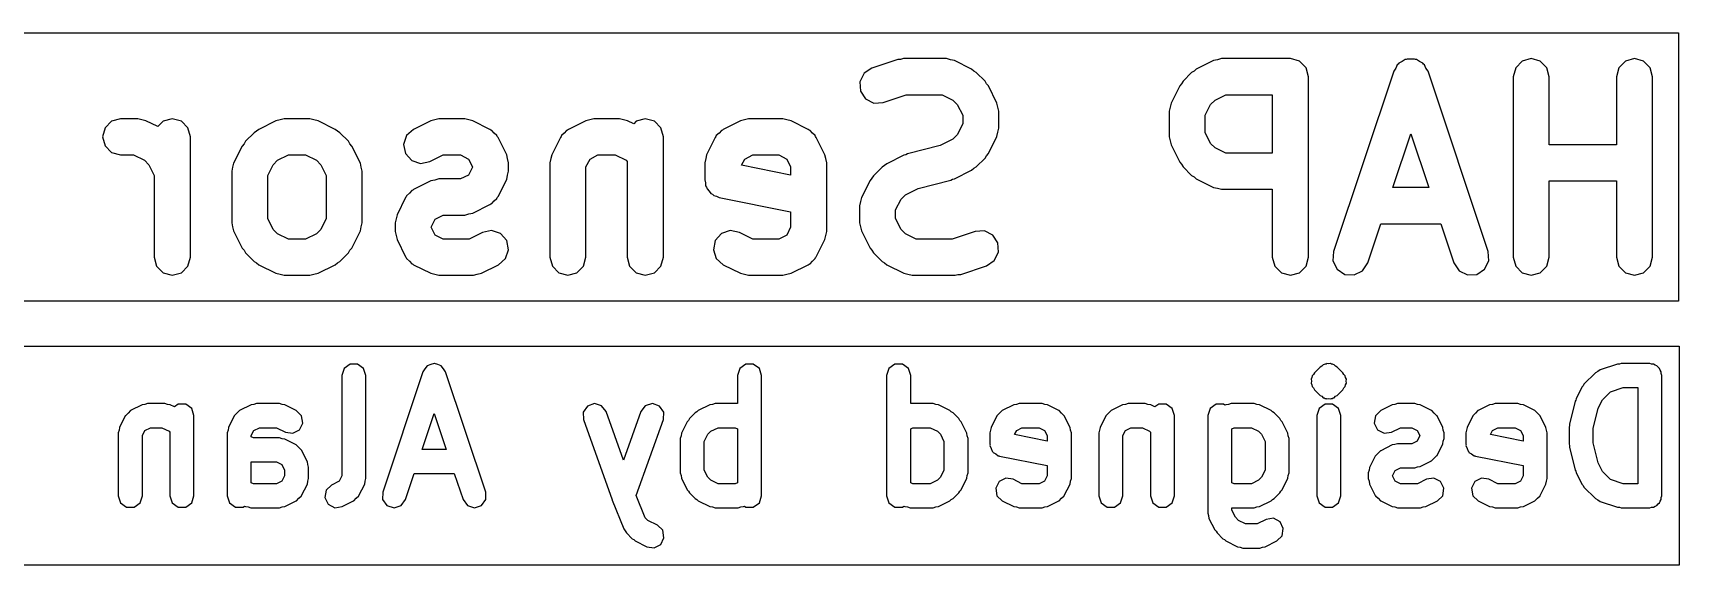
# Model space of a CAD drawing. Extents: x 111.7 to 146, y -119.8 to -70.8.
# Drawn here: x 126.16 to 139.83, y -119.82 to -115.4 of the extents above; entities that cross this region are included whole.
import ezdxf

# ---------------------------------------------------------------- set-up
doc = ezdxf.new("R2010")
doc.units = 0
doc.layers.add('BLACK', color=7, linetype='CONTINUOUS')

msp = doc.modelspace()

# ---------------------------------------------------------------- linework, layer by layer
at = {"layer": 'BLACK', "linetype": 'CONTINUOUS'}
for p, q in [((117.664, -115.4), (139.821, -115.4)), ((139.821, -115.4), (139.821, -117.629)), ((133.338, -115.622), (133.123, -115.693)), ((133.362, -115.621), (133.338, -115.622)), ((133.385, -115.614), (133.362, -115.621)), ((133.742, -115.614), (133.385, -115.614)), ((133.776, -115.623), (133.742, -115.614)), ((133.809, -115.63), (133.776, -115.623)), ((133.952, -115.702), (133.809, -115.63)), ((135.961, -115.63), (135.818, -115.702)), ((135.995, -115.623), (135.961, -115.63)), ((136.028, -115.614), (135.995, -115.623)), ((136.599, -115.614), (136.028, -115.614)), ((136.674, -115.634), (136.599, -115.614)), ((136.729, -115.689), (136.674, -115.634)), ((137.5, -115.652), (137.495, -115.66)), ((137.527, -115.639), (137.5, -115.652)), ((137.552, -115.622), (137.527, -115.639)), ((137.561, -115.621), (137.552, -115.622)), ((137.569, -115.617), (137.561, -115.621)), ((137.599, -115.619), (137.569, -115.617)), ((137.629, -115.617), (137.599, -115.619)), ((137.638, -115.621), (137.629, -115.617)), ((137.647, -115.622), (137.638, -115.621)), ((137.672, -115.639), (137.647, -115.622)), ((137.699, -115.652), (137.672, -115.639)), ((137.704, -115.66), (137.699, -115.652)), ((138.524, -115.634), (138.47, -115.689)), ((138.599, -115.614), (138.524, -115.634)), ((138.674, -115.634), (138.599, -115.614)), ((138.729, -115.689), (138.674, -115.634)), ((139.382, -115.634), (139.327, -115.689)), ((139.457, -115.614), (139.382, -115.634)), ((139.532, -115.634), (139.457, -115.614)), ((139.586, -115.689), (139.532, -115.634)), ((133.059, -115.736), (133.024, -115.806)), ((133.123, -115.693), (133.059, -115.736)), ((133.97, -115.718), (133.952, -115.702)), ((133.991, -115.73), (133.97, -115.718)), ((134.063, -115.801), (133.991, -115.73)), ((135.779, -115.73), (135.708, -115.801)), ((135.8, -115.718), (135.779, -115.73)), ((135.818, -115.702), (135.8, -115.718)), ((136.749, -115.764), (136.729, -115.689)), ((136.749, -117.264), (136.749, -115.764)), ((137.457, -115.717), (136.957, -117.217)), ((137.474, -115.692), (137.457, -115.717)), ((137.487, -115.665), (137.474, -115.692)), ((137.495, -115.66), (137.487, -115.665)), ((137.712, -115.665), (137.704, -115.66)), ((137.725, -115.692), (137.712, -115.665)), ((137.742, -115.717), (137.725, -115.692)), ((138.242, -117.217), (137.742, -115.717)), ((138.47, -115.689), (138.449, -115.764)), ((138.449, -115.764), (138.449, -117.264)), ((138.749, -115.764), (138.729, -115.689)), ((138.749, -116.329), (138.749, -115.764)), ((139.327, -115.689), (139.307, -115.764)), ((139.307, -115.764), (139.307, -116.329)), ((139.607, -115.764), (139.586, -115.689)), ((139.607, -117.264), (139.607, -115.764)), ((133.024, -115.806), (133.029, -115.883)), ((133.029, -115.883), (133.071, -115.948)), ((133.218, -115.978), (133.409, -115.914)), ((133.409, -115.914), (133.707, -115.914)), ((133.707, -115.914), (133.796, -115.959)), ((134.075, -115.822), (134.063, -115.801)), ((134.091, -115.84), (134.075, -115.822)), ((134.162, -115.983), (134.091, -115.84)), ((135.68, -115.84), (135.608, -115.983)), ((135.696, -115.822), (135.68, -115.84)), ((135.708, -115.801), (135.696, -115.822)), ((135.974, -115.959), (136.063, -115.914)), ((136.063, -115.914), (136.449, -115.914)), ((136.449, -115.914), (136.449, -116.4)), ((133.071, -115.948), (133.141, -115.983)), ((133.141, -115.983), (133.218, -115.978)), ((133.796, -115.959), (133.833, -115.996)), ((133.833, -115.996), (133.878, -116.085)), ((134.169, -116.017), (134.162, -115.983)), ((134.178, -116.05), (134.169, -116.017)), ((134.178, -116.193), (134.178, -116.05)), ((135.601, -116.017), (135.592, -116.05)), ((135.592, -116.05), (135.592, -116.264)), ((135.608, -115.983), (135.601, -116.017)), ((135.892, -116.085), (135.937, -115.996)), ((135.937, -115.996), (135.974, -115.959)), ((126.755, -116.189), (126.735, -116.264)), ((126.81, -116.134), (126.755, -116.189)), ((126.885, -116.114), (126.81, -116.134)), ((127.028, -116.114), (126.885, -116.114)), ((127.061, -116.123), (127.028, -116.114)), ((127.095, -116.13), (127.061, -116.123)), ((127.194, -116.179), (127.095, -116.13)), ((127.239, -116.134), (127.194, -116.179)), ((127.314, -116.114), (127.239, -116.134)), ((127.389, -116.134), (127.314, -116.114)), ((127.444, -116.189), (127.389, -116.134)), ((127.464, -116.264), (127.444, -116.189)), ((128.175, -116.13), (128.032, -116.202)), ((128.209, -116.123), (128.175, -116.13)), ((128.242, -116.114), (128.209, -116.123)), ((128.457, -116.114), (128.242, -116.114)), ((128.49, -116.123), (128.457, -116.114)), ((128.524, -116.13), (128.49, -116.123)), ((128.667, -116.202), (128.524, -116.13)), ((129.461, -116.13), (129.318, -116.202)), ((129.495, -116.123), (129.461, -116.13)), ((129.528, -116.114), (129.495, -116.123)), ((129.742, -116.114), (129.528, -116.114)), ((129.776, -116.123), (129.742, -116.114)), ((129.809, -116.13), (129.776, -116.123)), ((129.952, -116.202), (129.809, -116.13)), ((130.747, -116.13), (130.604, -116.202)), ((130.78, -116.123), (130.747, -116.13)), ((130.814, -116.114), (130.78, -116.123)), ((131.028, -116.114), (130.814, -116.114)), ((131.061, -116.123), (131.028, -116.114)), ((131.095, -116.13), (131.061, -116.123)), ((131.146, -116.156), (131.095, -116.13)), ((131.167, -116.134), (131.146, -116.156)), ((131.242, -116.114), (131.167, -116.134)), ((131.317, -116.134), (131.242, -116.114)), ((131.372, -116.189), (131.317, -116.134)), ((131.392, -116.264), (131.372, -116.189)), ((132.032, -116.13), (131.889, -116.202)), ((132.066, -116.123), (132.032, -116.13)), ((132.099, -116.114), (132.066, -116.123)), ((132.385, -116.114), (132.099, -116.114)), ((132.418, -116.123), (132.385, -116.114)), ((132.452, -116.13), (132.418, -116.123)), ((132.595, -116.202), (132.452, -116.13)), ((133.878, -116.157), (133.833, -116.247)), ((133.878, -116.085), (133.878, -116.157)), ((134.169, -116.226), (134.178, -116.193)), ((135.892, -116.229), (135.892, -116.085)), ((126.735, -116.264), (126.755, -116.339)), ((127.464, -117.264), (127.464, -116.264)), ((127.91, -116.322), (127.894, -116.34)), ((127.922, -116.301), (127.91, -116.322)), ((127.993, -116.23), (127.922, -116.301)), ((128.014, -116.218), (127.993, -116.23)), ((128.032, -116.202), (128.014, -116.218)), ((128.685, -116.218), (128.667, -116.202)), ((128.705, -116.23), (128.685, -116.218)), ((128.777, -116.301), (128.705, -116.23)), ((128.789, -116.322), (128.777, -116.301)), ((128.805, -116.34), (128.789, -116.322)), ((129.26, -116.253), (129.235, -116.327)), ((129.235, -116.327), (129.251, -116.403)), ((129.318, -116.202), (129.26, -116.253)), ((129.959, -116.208), (129.952, -116.202)), ((129.968, -116.211), (129.959, -116.208)), ((129.988, -116.233), (129.968, -116.211)), ((130.01, -116.253), (129.988, -116.233)), ((130.013, -116.262), (130.01, -116.253)), ((130.019, -116.269), (130.013, -116.262)), ((130.091, -116.412), (130.019, -116.269)), ((130.537, -116.269), (130.465, -116.412)), ((130.543, -116.262), (130.537, -116.269)), ((130.546, -116.253), (130.543, -116.262)), ((130.568, -116.233), (130.546, -116.253)), ((130.588, -116.211), (130.568, -116.233)), ((130.597, -116.208), (130.588, -116.211)), ((130.604, -116.202), (130.597, -116.208)), ((131.392, -117.264), (131.392, -116.264)), ((131.822, -116.269), (131.751, -116.412)), ((131.828, -116.262), (131.822, -116.269)), ((131.831, -116.253), (131.828, -116.262)), ((131.854, -116.233), (131.831, -116.253)), ((131.874, -116.211), (131.854, -116.233)), ((131.883, -116.208), (131.874, -116.211)), ((131.889, -116.202), (131.883, -116.208)), ((132.602, -116.208), (132.595, -116.202)), ((132.611, -116.211), (132.602, -116.208)), ((132.631, -116.233), (132.611, -116.211)), ((132.653, -116.253), (132.631, -116.233)), ((132.656, -116.262), (132.653, -116.253)), ((132.662, -116.269), (132.656, -116.262)), ((132.734, -116.412), (132.662, -116.269)), ((133.796, -116.284), (133.69, -116.337)), ((133.833, -116.247), (133.796, -116.284)), ((134.091, -116.403), (134.162, -116.26)), ((134.162, -116.26), (134.169, -116.226)), ((135.592, -116.264), (135.601, -116.298)), ((135.601, -116.298), (135.608, -116.331)), ((135.608, -116.331), (135.68, -116.474)), ((135.937, -116.318), (135.892, -116.229)), ((135.974, -116.355), (135.937, -116.318)), ((137.45, -116.686), (137.599, -116.239)), ((137.599, -116.239), (137.748, -116.686)), ((139.307, -116.329), (138.749, -116.329)), ((126.755, -116.339), (126.81, -116.394)), ((126.81, -116.394), (126.885, -116.414)), ((126.885, -116.414), (126.993, -116.414)), ((126.993, -116.414), (127.082, -116.459)), ((127.082, -116.459), (127.119, -116.496)), ((127.894, -116.34), (127.822, -116.483)), ((128.151, -116.496), (128.188, -116.459)), ((128.188, -116.459), (128.278, -116.414)), ((128.278, -116.414), (128.421, -116.414)), ((128.421, -116.414), (128.511, -116.459)), ((128.511, -116.459), (128.548, -116.496)), ((128.876, -116.483), (128.805, -116.34)), ((129.251, -116.403), (129.302, -116.461)), ((129.302, -116.461), (129.376, -116.485)), ((129.376, -116.485), (129.452, -116.47)), ((129.452, -116.47), (129.563, -116.414)), ((129.563, -116.414), (129.707, -116.414)), ((129.707, -116.414), (129.773, -116.448)), ((129.773, -116.448), (129.807, -116.514)), ((130.098, -116.445), (130.091, -116.412)), ((130.107, -116.479), (130.098, -116.445)), ((130.458, -116.445), (130.449, -116.479)), ((130.465, -116.412), (130.458, -116.445)), ((130.749, -116.514), (130.783, -116.448)), ((130.783, -116.448), (130.849, -116.414)), ((130.849, -116.414), (130.993, -116.414)), ((130.993, -116.414), (131.082, -116.459)), ((131.082, -116.459), (131.092, -116.469)), ((131.092, -116.469), (131.092, -117.264)), ((131.744, -116.445), (131.735, -116.479)), ((131.751, -116.412), (131.744, -116.445)), ((132.042, -116.5), (132.068, -116.448)), ((132.068, -116.448), (132.135, -116.414)), ((132.135, -116.414), (132.35, -116.414)), ((132.35, -116.414), (132.416, -116.448)), ((132.416, -116.448), (132.449, -116.514)), ((132.741, -116.445), (132.734, -116.412)), ((132.749, -116.479), (132.741, -116.445)), ((133.389, -116.416), (133.247, -116.487)), ((133.406, -116.413), (133.389, -116.416)), ((133.42, -116.405), (133.406, -116.413)), ((133.69, -116.337), (133.42, -116.405)), ((133.991, -116.513), (134.063, -116.442)), ((134.063, -116.442), (134.075, -116.421)), ((134.075, -116.421), (134.091, -116.403)), ((136.063, -116.4), (135.974, -116.355)), ((136.449, -116.4), (136.063, -116.4)), ((127.119, -116.496), (127.164, -116.585)), ((127.164, -116.585), (127.164, -117.264)), ((127.815, -116.517), (127.807, -116.55)), ((127.807, -116.55), (127.807, -116.979)), ((127.822, -116.483), (127.815, -116.517)), ((128.107, -116.585), (128.151, -116.496)), ((128.107, -116.943), (128.107, -116.585)), ((128.548, -116.496), (128.592, -116.585)), ((128.592, -116.585), (128.592, -116.943)), ((128.883, -116.517), (128.876, -116.483)), ((128.892, -116.55), (128.883, -116.517)), ((128.892, -116.979), (128.892, -116.55)), ((129.773, -116.581), (129.707, -116.614)), ((129.807, -116.515), (129.773, -116.581)), ((129.807, -116.514), (129.807, -116.515)), ((130.091, -116.617), (130.098, -116.583)), ((130.098, -116.583), (130.107, -116.55)), ((130.107, -116.55), (130.107, -116.479)), ((130.449, -116.479), (130.449, -117.264)), ((130.749, -117.264), (130.749, -116.514)), ((131.735, -116.479), (131.735, -116.621)), ((132.449, -116.581), (132.042, -116.5)), ((132.449, -116.514), (132.449, -116.581)), ((132.749, -117.05), (132.749, -116.479)), ((133.124, -116.608), (133.108, -116.626)), ((133.136, -116.587), (133.124, -116.608)), ((133.208, -116.515), (133.136, -116.587)), ((133.229, -116.503), (133.208, -116.515)), ((133.247, -116.487), (133.229, -116.503)), ((133.809, -116.613), (133.952, -116.541)), ((133.952, -116.541), (133.97, -116.525)), ((133.97, -116.525), (133.991, -116.513)), ((135.68, -116.474), (135.696, -116.492)), ((135.696, -116.492), (135.708, -116.513)), ((135.708, -116.513), (135.779, -116.585)), ((135.779, -116.585), (135.8, -116.597)), ((135.8, -116.597), (135.818, -116.613)), ((129.283, -116.733), (129.26, -116.753)), ((129.302, -116.711), (129.283, -116.733)), ((129.311, -116.708), (129.302, -116.711)), ((129.318, -116.702), (129.311, -116.708)), ((129.461, -116.63), (129.318, -116.702)), ((129.495, -116.623), (129.461, -116.63)), ((129.528, -116.614), (129.495, -116.623)), ((129.707, -116.614), (129.528, -116.614)), ((130.019, -116.76), (130.091, -116.617)), ((131.735, -116.621), (131.741, -116.645)), ((131.741, -116.645), (131.743, -116.67)), ((131.743, -116.67), (131.751, -116.682)), ((131.751, -116.682), (131.755, -116.696)), ((131.755, -116.696), (131.773, -116.714)), ((131.773, -116.714), (131.786, -116.734)), ((131.786, -116.734), (131.8, -116.741)), ((131.8, -116.741), (131.81, -116.751)), ((133.108, -116.626), (133.037, -116.769)), ((133.366, -116.782), (133.403, -116.745)), ((133.403, -116.745), (133.509, -116.692)), ((133.509, -116.692), (133.779, -116.624)), ((133.779, -116.624), (133.793, -116.616)), ((133.793, -116.616), (133.809, -116.613)), ((135.818, -116.613), (135.961, -116.684)), ((135.961, -116.684), (135.995, -116.691)), ((135.995, -116.691), (136.028, -116.7)), ((136.028, -116.7), (136.449, -116.7)), ((136.449, -116.7), (136.449, -117.264)), ((137.748, -116.686), (137.45, -116.686)), ((138.749, -117.264), (138.749, -116.629)), ((138.749, -116.629), (139.307, -116.629)), ((139.307, -116.629), (139.307, -117.264)), ((129.251, -116.769), (129.18, -116.912)), ((129.257, -116.762), (129.251, -116.769)), ((129.26, -116.753), (129.257, -116.762)), ((129.809, -116.898), (129.952, -116.827)), ((129.952, -116.827), (129.959, -116.821)), ((129.959, -116.821), (129.968, -116.818)), ((129.968, -116.818), (129.988, -116.796)), ((129.988, -116.796), (130.01, -116.776)), ((130.01, -116.776), (130.013, -116.767)), ((130.013, -116.767), (130.019, -116.76)), ((131.81, -116.751), (131.834, -116.758)), ((131.834, -116.758), (131.856, -116.769)), ((131.856, -116.769), (132.449, -116.887)), ((133.03, -116.802), (133.021, -116.836)), ((133.021, -116.836), (133.021, -116.979)), ((133.037, -116.769), (133.03, -116.802)), ((133.321, -116.871), (133.366, -116.782)), ((133.321, -116.943), (133.321, -116.871)), ((127.807, -116.979), (127.815, -117.012)), ((127.815, -117.012), (127.822, -117.046)), ((128.151, -117.033), (128.107, -116.943)), ((128.592, -116.943), (128.548, -117.033)), ((128.876, -117.046), (128.883, -117.012)), ((128.883, -117.012), (128.892, -116.979)), ((129.173, -116.945), (129.164, -116.979)), ((129.164, -116.979), (129.164, -117.05)), ((129.18, -116.912), (129.173, -116.945)), ((129.464, -117.014), (129.497, -116.948)), ((129.464, -117.015), (129.464, -117.014)), ((129.497, -117.081), (129.464, -117.015)), ((129.497, -116.948), (129.563, -116.914)), ((129.563, -116.914), (129.742, -116.914)), ((129.742, -116.914), (129.776, -116.905)), ((129.776, -116.905), (129.809, -116.898)), ((132.449, -117.015), (132.416, -117.081)), ((132.449, -116.887), (132.449, -117.015)), ((133.021, -116.979), (133.03, -117.012)), ((133.03, -117.012), (133.037, -117.046)), ((133.366, -117.033), (133.321, -116.943)), ((137.242, -117.312), (137.35, -116.986)), ((137.35, -116.986), (137.848, -116.986)), ((137.848, -116.986), (137.957, -117.312)), ((127.822, -117.046), (127.894, -117.189)), ((128.188, -117.07), (128.151, -117.033)), ((128.278, -117.114), (128.188, -117.07)), ((128.421, -117.114), (128.278, -117.114)), ((128.511, -117.07), (128.421, -117.114)), ((128.548, -117.033), (128.511, -117.07)), ((128.805, -117.189), (128.876, -117.046)), ((129.164, -117.05), (129.173, -117.083)), ((129.173, -117.083), (129.18, -117.117)), ((129.18, -117.117), (129.251, -117.26)), ((129.563, -117.114), (129.497, -117.081)), ((129.778, -117.114), (129.563, -117.114)), ((129.889, -117.059), (129.778, -117.114)), ((129.966, -117.043), (129.889, -117.059)), ((130.039, -117.068), (129.966, -117.043)), ((130.091, -117.126), (130.039, -117.068)), ((130.106, -117.202), (130.091, -117.126)), ((131.822, -117.126), (131.807, -117.202)), ((131.874, -117.068), (131.822, -117.126)), ((131.948, -117.043), (131.874, -117.068)), ((132.024, -117.059), (131.948, -117.043)), ((132.135, -117.114), (132.024, -117.059)), ((132.35, -117.114), (132.135, -117.114)), ((132.416, -117.081), (132.35, -117.114)), ((132.662, -117.26), (132.734, -117.117)), ((132.734, -117.117), (132.741, -117.083)), ((132.741, -117.083), (132.749, -117.05)), ((133.037, -117.046), (133.108, -117.189)), ((133.403, -117.07), (133.366, -117.033)), ((133.492, -117.114), (133.403, -117.07)), ((133.789, -117.114), (133.492, -117.114)), ((133.981, -117.051), (133.789, -117.114)), ((134.058, -117.046), (133.981, -117.051)), ((134.128, -117.081), (134.058, -117.046)), ((134.17, -117.145), (134.128, -117.081)), ((134.175, -117.223), (134.17, -117.145)), ((127.164, -117.264), (127.184, -117.339)), ((127.444, -117.339), (127.464, -117.264)), ((127.894, -117.189), (127.91, -117.207)), ((127.91, -117.207), (127.922, -117.228)), ((127.922, -117.228), (127.993, -117.299)), ((128.705, -117.299), (128.777, -117.228)), ((128.777, -117.228), (128.789, -117.207)), ((128.789, -117.207), (128.805, -117.189)), ((129.251, -117.26), (129.257, -117.267)), ((129.257, -117.267), (129.26, -117.276)), ((129.26, -117.276), (129.283, -117.296)), ((130.024, -117.327), (130.082, -117.276)), ((130.082, -117.276), (130.106, -117.202)), ((130.449, -117.264), (130.47, -117.339)), ((130.729, -117.339), (130.749, -117.264)), ((131.092, -117.264), (131.112, -117.339)), ((131.372, -117.339), (131.392, -117.264)), ((131.807, -117.202), (131.831, -117.276)), ((131.831, -117.276), (131.889, -117.327)), ((132.631, -117.296), (132.653, -117.276)), ((132.653, -117.276), (132.656, -117.267)), ((132.656, -117.267), (132.662, -117.26)), ((133.108, -117.189), (133.124, -117.207)), ((133.124, -117.207), (133.136, -117.228)), ((133.136, -117.228), (133.208, -117.299)), ((134.075, -117.335), (134.14, -117.292)), ((134.14, -117.292), (134.175, -117.223)), ((136.449, -117.264), (136.47, -117.339)), ((136.729, -117.339), (136.749, -117.264)), ((136.957, -117.217), (136.952, -117.294)), ((138.246, -117.294), (138.242, -117.217)), ((138.449, -117.264), (138.47, -117.339)), ((138.729, -117.339), (138.749, -117.264)), ((139.307, -117.264), (139.327, -117.339)), ((139.586, -117.339), (139.607, -117.264)), ((127.184, -117.339), (127.239, -117.394)), ((127.239, -117.394), (127.314, -117.414)), ((127.314, -117.414), (127.389, -117.394)), ((127.389, -117.394), (127.444, -117.339)), ((127.993, -117.299), (128.014, -117.311)), ((128.014, -117.311), (128.032, -117.327)), ((128.032, -117.327), (128.175, -117.398)), ((128.175, -117.398), (128.209, -117.405)), ((128.209, -117.405), (128.242, -117.414)), ((128.242, -117.414), (128.457, -117.414)), ((128.457, -117.414), (128.49, -117.405)), ((128.49, -117.405), (128.524, -117.398)), ((128.524, -117.398), (128.667, -117.327)), ((128.667, -117.327), (128.685, -117.311)), ((128.685, -117.311), (128.705, -117.299)), ((129.283, -117.296), (129.302, -117.318)), ((129.302, -117.318), (129.311, -117.321)), ((129.311, -117.321), (129.318, -117.327)), ((129.318, -117.327), (129.461, -117.398)), ((129.461, -117.398), (129.495, -117.405)), ((129.495, -117.405), (129.528, -117.414)), ((129.528, -117.414), (129.814, -117.414)), ((129.814, -117.414), (129.847, -117.405)), ((129.847, -117.405), (129.881, -117.398)), ((129.881, -117.398), (130.024, -117.327)), ((130.47, -117.339), (130.524, -117.394)), ((130.524, -117.394), (130.599, -117.414)), ((130.599, -117.414), (130.674, -117.394)), ((130.674, -117.394), (130.729, -117.339)), ((131.112, -117.339), (131.167, -117.394)), ((131.167, -117.394), (131.242, -117.414)), ((131.242, -117.414), (131.317, -117.394)), ((131.317, -117.394), (131.372, -117.339)), ((131.889, -117.327), (132.032, -117.398)), ((132.032, -117.398), (132.066, -117.405)), ((132.066, -117.405), (132.099, -117.414)), ((132.099, -117.414), (132.385, -117.414)), ((132.385, -117.414), (132.418, -117.405)), ((132.418, -117.405), (132.452, -117.398)), ((132.452, -117.398), (132.595, -117.327)), ((132.595, -117.327), (132.602, -117.321)), ((132.602, -117.321), (132.611, -117.318)), ((132.611, -117.318), (132.631, -117.296)), ((133.208, -117.299), (133.229, -117.311)), ((133.229, -117.311), (133.247, -117.327)), ((133.247, -117.327), (133.389, -117.398)), ((133.389, -117.398), (133.423, -117.405)), ((133.423, -117.405), (133.457, -117.414)), ((133.457, -117.414), (133.814, -117.414)), ((133.814, -117.414), (133.837, -117.408)), ((133.837, -117.408), (133.861, -117.407)), ((133.861, -117.407), (134.075, -117.335)), ((136.47, -117.339), (136.524, -117.394)), ((136.524, -117.394), (136.599, -117.414)), ((136.599, -117.414), (136.674, -117.394)), ((136.674, -117.394), (136.729, -117.339)), ((136.952, -117.294), (136.987, -117.364)), ((136.987, -117.364), (137.052, -117.407)), ((137.052, -117.407), (137.129, -117.411)), ((137.129, -117.411), (137.199, -117.377)), ((137.199, -117.377), (137.242, -117.312)), ((137.957, -117.312), (138, -117.377)), ((138, -117.377), (138.069, -117.411)), ((138.069, -117.411), (138.147, -117.407)), ((138.147, -117.407), (138.212, -117.364)), ((138.212, -117.364), (138.246, -117.294)), ((138.47, -117.339), (138.524, -117.394)), ((138.524, -117.394), (138.599, -117.414)), ((138.599, -117.414), (138.674, -117.394)), ((138.674, -117.394), (138.729, -117.339)), ((139.327, -117.339), (139.382, -117.394)), ((139.382, -117.394), (139.457, -117.414)), ((139.457, -117.414), (139.532, -117.394)), ((139.532, -117.394), (139.586, -117.339)), ((139.821, -117.629), (117.664, -117.629)), ((119.389, -118.004), (139.827, -118.004)), ((139.827, -118.004), (139.827, -119.823)), ((128.742, -118.188), (128.722, -118.247)), ((128.722, -118.247), (128.722, -119.081)), ((128.792, -118.152), (128.742, -118.188)), ((128.853, -118.152), (128.792, -118.152)), ((128.903, -118.188), (128.853, -118.152)), ((128.922, -118.247), (128.903, -118.188)), ((128.922, -119.104), (128.922, -118.247)), ((129.394, -118.216), (129.061, -119.216)), ((129.412, -118.191), (129.394, -118.216)), ((129.43, -118.167), (129.412, -118.191)), ((129.431, -118.166), (129.43, -118.167)), ((129.43, -118.167), (129.43, -118.167)), ((129.46, -118.157), (129.431, -118.166)), ((129.488, -118.147), (129.46, -118.157)), ((129.489, -118.147), (129.488, -118.147)), ((129.49, -118.147), (129.489, -118.147)), ((129.518, -118.157), (129.49, -118.147)), ((129.547, -118.166), (129.518, -118.157)), ((129.548, -118.167), (129.547, -118.166)), ((129.566, -118.191), (129.548, -118.167)), ((129.548, -118.167), (129.548, -118.167)), ((129.584, -118.216), (129.566, -118.191)), ((129.917, -119.216), (129.584, -118.216)), ((132.027, -118.188), (132.008, -118.247)), ((132.008, -118.247), (132.008, -118.481)), ((132.077, -118.152), (132.027, -118.188)), ((132.139, -118.152), (132.077, -118.152)), ((132.189, -118.188), (132.139, -118.152)), ((132.208, -118.247), (132.189, -118.188)), ((132.208, -119.247), (132.208, -118.247)), ((133.265, -118.188), (133.246, -118.247)), ((133.246, -118.247), (133.246, -119.247)), ((133.315, -118.152), (133.265, -118.188)), ((133.377, -118.152), (133.315, -118.152)), ((133.427, -118.188), (133.377, -118.152)), ((133.446, -118.247), (133.427, -118.188)), ((133.446, -118.481), (133.446, -118.247)), ((136.781, -118.249), (136.778, -118.265)), ((136.792, -118.238), (136.781, -118.249)), ((136.799, -118.224), (136.792, -118.238)), ((136.847, -118.177), (136.799, -118.224)), ((136.861, -118.169), (136.847, -118.177)), ((136.872, -118.158), (136.861, -118.169)), ((136.88, -118.157), (136.872, -118.158)), ((136.887, -118.152), (136.88, -118.157)), ((136.895, -118.152), (136.887, -118.152)), ((136.902, -118.148), (136.895, -118.152)), ((136.918, -118.151), (136.902, -118.148)), ((136.933, -118.148), (136.918, -118.151)), ((136.94, -118.152), (136.933, -118.148)), ((136.949, -118.152), (136.94, -118.152)), ((136.955, -118.157), (136.949, -118.152)), ((136.963, -118.158), (136.955, -118.157)), ((136.974, -118.169), (136.963, -118.158)), ((136.988, -118.177), (136.974, -118.169)), ((137.036, -118.224), (136.988, -118.177)), ((137.043, -118.238), (137.036, -118.224)), ((137.054, -118.249), (137.043, -118.238)), ((137.057, -118.265), (137.054, -118.249)), ((139.133, -118.224), (139.037, -118.319)), ((139.153, -118.214), (139.133, -118.224)), ((139.172, -118.2), (139.153, -118.214)), ((139.315, -118.152), (139.172, -118.2)), ((139.331, -118.152), (139.315, -118.152)), ((139.346, -118.147), (139.331, -118.152)), ((139.584, -118.147), (139.346, -118.147)), ((139.599, -118.152), (139.584, -118.147)), ((139.615, -118.152), (139.599, -118.152)), ((139.628, -118.161), (139.615, -118.152)), ((139.643, -118.166), (139.628, -118.161)), ((139.652, -118.179), (139.643, -118.166)), ((139.665, -118.188), (139.652, -118.179)), ((139.67, -118.204), (139.665, -118.188)), ((139.679, -118.216), (139.67, -118.204)), ((139.679, -118.232), (139.679, -118.216)), ((139.684, -118.247), (139.679, -118.232)), ((139.684, -119.247), (139.684, -118.247)), ((136.778, -118.265), (136.771, -118.279)), ((136.771, -118.279), (136.774, -118.295)), ((136.774, -118.295), (136.771, -118.31)), ((136.771, -118.31), (136.778, -118.325)), ((136.778, -118.325), (136.781, -118.34)), ((136.781, -118.34), (136.792, -118.351)), ((136.792, -118.351), (136.799, -118.366)), ((136.799, -118.366), (136.847, -118.413)), ((136.988, -118.413), (137.036, -118.366)), ((137.036, -118.366), (137.043, -118.351)), ((137.043, -118.351), (137.054, -118.34)), ((137.054, -118.34), (137.057, -118.325)), ((137.064, -118.279), (137.057, -118.265)), ((137.057, -118.325), (137.064, -118.31)), ((137.062, -118.295), (137.064, -118.279)), ((137.064, -118.31), (137.062, -118.295)), ((139.019, -118.345), (138.971, -118.441)), ((139.03, -118.334), (139.019, -118.345)), ((139.037, -118.319), (139.03, -118.334)), ((139.19, -118.449), (139.257, -118.382)), ((139.257, -118.382), (139.362, -118.347)), ((139.362, -118.347), (139.484, -118.347)), ((139.484, -118.347), (139.484, -119.147)), ((127.063, -118.491), (126.968, -118.539)), ((127.086, -118.488), (127.063, -118.491)), ((127.108, -118.481), (127.086, -118.488)), ((127.251, -118.481), (127.108, -118.481)), ((127.273, -118.488), (127.251, -118.481)), ((127.296, -118.491), (127.273, -118.488)), ((127.331, -118.509), (127.296, -118.491)), ((127.363, -118.485), (127.331, -118.509)), ((127.425, -118.485), (127.363, -118.485)), ((127.475, -118.522), (127.425, -118.485)), ((127.494, -118.581), (127.475, -118.522)), ((127.968, -118.491), (127.873, -118.539)), ((127.991, -118.488), (127.968, -118.491)), ((128.013, -118.481), (127.991, -118.488)), ((128.203, -118.481), (128.013, -118.481)), ((128.225, -118.488), (128.203, -118.481)), ((128.248, -118.491), (128.225, -118.488)), ((128.343, -118.539), (128.248, -118.491)), ((130.761, -118.501), (130.726, -118.552)), ((130.82, -118.481), (130.761, -118.501)), ((130.879, -118.498), (130.82, -118.481)), ((130.917, -118.547), (130.879, -118.498)), ((131.242, -118.498), (131.204, -118.547)), ((131.301, -118.481), (131.242, -118.498)), ((131.36, -118.501), (131.301, -118.481)), ((131.395, -118.552), (131.36, -118.501)), ((131.778, -118.491), (131.682, -118.539)), ((131.8, -118.488), (131.778, -118.491)), ((131.822, -118.481), (131.8, -118.488)), ((132.008, -118.481), (131.822, -118.481)), ((133.632, -118.481), (133.446, -118.481)), ((133.654, -118.488), (133.632, -118.481)), ((133.677, -118.491), (133.654, -118.488)), ((133.772, -118.539), (133.677, -118.491)), ((134.302, -118.491), (134.206, -118.539)), ((134.324, -118.488), (134.302, -118.491)), ((134.346, -118.481), (134.324, -118.488)), ((134.537, -118.481), (134.346, -118.481)), ((134.559, -118.488), (134.537, -118.481)), ((134.581, -118.491), (134.559, -118.488)), ((134.677, -118.539), (134.581, -118.491)), ((135.206, -118.491), (135.111, -118.539)), ((135.229, -118.488), (135.206, -118.491)), ((135.251, -118.481), (135.229, -118.488)), ((135.394, -118.481), (135.251, -118.481)), ((135.416, -118.488), (135.394, -118.481)), ((135.439, -118.491), (135.416, -118.488)), ((135.474, -118.509), (135.439, -118.491)), ((135.506, -118.485), (135.474, -118.509)), ((135.568, -118.485), (135.506, -118.485)), ((135.618, -118.522), (135.568, -118.485)), ((135.637, -118.581), (135.618, -118.522)), ((135.932, -118.522), (135.913, -118.581)), ((135.982, -118.485), (135.932, -118.522)), ((136.044, -118.485), (135.982, -118.485)), ((136.056, -118.495), (136.044, -118.485)), ((136.063, -118.491), (136.056, -118.495)), ((136.086, -118.488), (136.063, -118.491)), ((136.108, -118.481), (136.086, -118.488)), ((136.299, -118.481), (136.108, -118.481)), ((136.321, -118.488), (136.299, -118.481)), ((136.343, -118.491), (136.321, -118.488)), ((136.439, -118.539), (136.343, -118.491)), ((136.837, -118.522), (136.818, -118.581)), ((136.887, -118.485), (136.837, -118.522)), ((136.847, -118.413), (136.861, -118.42)), ((136.861, -118.42), (136.872, -118.432)), ((136.872, -118.432), (136.88, -118.433)), ((136.88, -118.433), (136.887, -118.438)), ((136.887, -118.438), (136.895, -118.438)), ((136.949, -118.485), (136.887, -118.485)), ((136.895, -118.438), (136.902, -118.441)), ((136.902, -118.441), (136.918, -118.439)), ((136.918, -118.439), (136.933, -118.441)), ((136.933, -118.441), (136.94, -118.438)), ((136.94, -118.438), (136.949, -118.438)), ((136.949, -118.438), (136.955, -118.433)), ((136.999, -118.522), (136.949, -118.485)), ((136.955, -118.433), (136.963, -118.432)), ((136.963, -118.432), (136.974, -118.42)), ((136.974, -118.42), (136.988, -118.413)), ((137.018, -118.581), (136.999, -118.522)), ((137.444, -118.491), (137.349, -118.539)), ((137.467, -118.488), (137.444, -118.491)), ((137.489, -118.481), (137.467, -118.488)), ((137.632, -118.481), (137.489, -118.481)), ((137.654, -118.488), (137.632, -118.481)), ((137.677, -118.491), (137.654, -118.488)), ((137.772, -118.539), (137.677, -118.491)), ((138.254, -118.491), (138.159, -118.539)), ((138.277, -118.488), (138.254, -118.491)), ((138.299, -118.481), (138.277, -118.488)), ((138.489, -118.481), (138.299, -118.481)), ((138.511, -118.488), (138.489, -118.481)), ((138.534, -118.491), (138.511, -118.488)), ((138.629, -118.539), (138.534, -118.491)), ((138.964, -118.461), (138.916, -118.652)), ((138.969, -118.452), (138.964, -118.461)), ((138.971, -118.441), (138.969, -118.452)), ((139.113, -118.688), (139.155, -118.52)), ((139.155, -118.52), (139.19, -118.449)), ((126.923, -118.583), (126.876, -118.679)), ((126.924, -118.583), (126.923, -118.583)), ((126.946, -118.561), (126.924, -118.582)), ((126.924, -118.582), (126.924, -118.583)), ((126.967, -118.539), (126.946, -118.561)), ((126.968, -118.539), (126.967, -118.539)), ((126.968, -118.539), (126.968, -118.539)), ((127.494, -119.247), (127.494, -118.581)), ((127.828, -118.583), (127.781, -118.679)), ((127.829, -118.583), (127.828, -118.583)), ((127.85, -118.561), (127.829, -118.582)), ((127.829, -118.582), (127.829, -118.583)), ((127.872, -118.539), (127.85, -118.561)), ((127.873, -118.539), (127.872, -118.539)), ((127.872, -118.539), (127.872, -118.539)), ((128.387, -118.582), (128.343, -118.539)), ((128.37, -118.698), (128.397, -118.643)), ((128.397, -118.643), (128.387, -118.582)), ((129.39, -118.862), (129.489, -118.563)), ((129.489, -118.563), (129.588, -118.862)), ((130.726, -118.552), (130.728, -118.614)), ((130.728, -118.614), (130.966, -119.281)), ((131.061, -118.95), (130.917, -118.547)), ((131.204, -118.547), (131.061, -118.95)), ((131.167, -119.245), (131.393, -118.614)), ((131.393, -118.614), (131.395, -118.552)), ((131.59, -118.631), (131.542, -118.726)), ((131.601, -118.62), (131.59, -118.631)), ((131.609, -118.605), (131.601, -118.62)), ((131.656, -118.557), (131.609, -118.605)), ((131.671, -118.55), (131.656, -118.557)), ((131.682, -118.539), (131.671, -118.55)), ((133.783, -118.55), (133.772, -118.539)), ((133.798, -118.557), (133.783, -118.55)), ((133.846, -118.605), (133.798, -118.557)), ((133.853, -118.62), (133.846, -118.605)), ((133.864, -118.631), (133.853, -118.62)), ((133.912, -118.726), (133.864, -118.631)), ((134.162, -118.583), (134.114, -118.679)), ((134.184, -118.561), (134.162, -118.582)), ((134.162, -118.582), (134.162, -118.583)), ((134.162, -118.583), (134.162, -118.583)), ((134.205, -118.539), (134.184, -118.561)), ((134.206, -118.539), (134.205, -118.539)), ((134.206, -118.539), (134.206, -118.539)), ((134.678, -118.539), (134.677, -118.539)), ((134.677, -118.539), (134.677, -118.539)), ((134.699, -118.561), (134.678, -118.539)), ((134.721, -118.582), (134.699, -118.561)), ((134.721, -118.583), (134.721, -118.582)), ((134.769, -118.679), (134.721, -118.583)), ((134.721, -118.583), (134.721, -118.583)), ((135.066, -118.583), (135.019, -118.679)), ((135.067, -118.583), (135.066, -118.583)), ((135.089, -118.561), (135.067, -118.582)), ((135.067, -118.582), (135.067, -118.583)), ((135.11, -118.539), (135.089, -118.561)), ((135.111, -118.539), (135.11, -118.539)), ((135.11, -118.539), (135.11, -118.539)), ((135.637, -119.247), (135.637, -118.581)), ((135.913, -118.581), (135.913, -119.39)), ((136.45, -118.55), (136.439, -118.539)), ((136.465, -118.557), (136.45, -118.55)), ((136.512, -118.605), (136.465, -118.557)), ((136.52, -118.62), (136.512, -118.605)), ((136.531, -118.631), (136.52, -118.62)), ((136.579, -118.726), (136.531, -118.631)), ((136.818, -118.581), (136.818, -119.247)), ((137.018, -119.247), (137.018, -118.581)), ((137.305, -118.582), (137.295, -118.643)), ((137.295, -118.643), (137.323, -118.698)), ((137.349, -118.539), (137.305, -118.582)), ((137.773, -118.539), (137.772, -118.539)), ((137.772, -118.539), (137.772, -118.539)), ((137.794, -118.561), (137.773, -118.539)), ((137.816, -118.582), (137.794, -118.561)), ((137.816, -118.583), (137.816, -118.582)), ((137.817, -118.583), (137.816, -118.583)), ((137.864, -118.679), (137.817, -118.583)), ((138.114, -118.583), (138.066, -118.679)), ((138.115, -118.582), (138.114, -118.583)), ((138.114, -118.583), (138.114, -118.583)), ((138.136, -118.561), (138.115, -118.582)), ((138.157, -118.539), (138.136, -118.561)), ((138.158, -118.539), (138.157, -118.539)), ((138.159, -118.539), (138.158, -118.539)), ((138.63, -118.539), (138.629, -118.539)), ((138.652, -118.561), (138.63, -118.539)), ((138.63, -118.539), (138.63, -118.539)), ((138.673, -118.582), (138.652, -118.561)), ((138.673, -118.583), (138.673, -118.582)), ((138.674, -118.583), (138.673, -118.583)), ((138.721, -118.679), (138.674, -118.583)), ((138.916, -118.652), (138.917, -118.664)), ((126.872, -118.701), (126.865, -118.723)), ((126.865, -118.723), (126.865, -119.247)), ((126.876, -118.679), (126.872, -118.701)), ((127.065, -118.747), (127.087, -118.703)), ((127.065, -119.247), (127.065, -118.747)), ((127.087, -118.703), (127.132, -118.681)), ((127.132, -118.681), (127.227, -118.681)), ((127.227, -118.681), (127.287, -118.71)), ((127.287, -118.71), (127.294, -118.717)), ((127.294, -118.717), (127.294, -119.247)), ((127.777, -118.701), (127.77, -118.723)), ((127.77, -118.723), (127.77, -119.247)), ((127.781, -118.679), (127.777, -118.701)), ((127.97, -118.747), (127.992, -118.703)), ((127.97, -118.757), (127.97, -118.747)), ((127.989, -118.766), (127.97, -118.757)), ((128.203, -118.766), (127.989, -118.766)), ((127.992, -118.703), (128.037, -118.681)), ((128.037, -118.681), (128.18, -118.681)), ((128.18, -118.681), (128.254, -118.718)), ((128.225, -118.773), (128.203, -118.766)), ((128.248, -118.777), (128.225, -118.773)), ((128.343, -118.824), (128.248, -118.777)), ((128.254, -118.718), (128.315, -118.727)), ((128.315, -118.727), (128.37, -118.698)), ((131.539, -118.749), (131.532, -118.771)), ((131.532, -118.771), (131.532, -119.057)), ((131.542, -118.726), (131.539, -118.749)), ((131.732, -118.795), (131.762, -118.735)), ((131.732, -119.033), (131.732, -118.795)), ((131.762, -118.735), (131.786, -118.71)), ((131.786, -118.71), (131.846, -118.681)), ((131.846, -118.681), (131.989, -118.681)), ((131.989, -118.681), (132.008, -118.69)), ((132.008, -118.69), (132.008, -119.138)), ((133.446, -118.69), (133.465, -118.681)), ((133.446, -119.138), (133.446, -118.69)), ((133.465, -118.681), (133.608, -118.681)), ((133.608, -118.681), (133.668, -118.71)), ((133.668, -118.71), (133.693, -118.735)), ((133.693, -118.735), (133.722, -118.795)), ((133.722, -118.795), (133.722, -119.033)), ((133.915, -118.749), (133.912, -118.726)), ((133.922, -118.771), (133.915, -118.749)), ((133.922, -119.057), (133.922, -118.771)), ((134.11, -118.701), (134.103, -118.723)), ((134.103, -118.723), (134.103, -118.819)), ((134.114, -118.679), (134.11, -118.701)), ((134.308, -118.738), (134.326, -118.703)), ((134.58, -118.792), (134.308, -118.738)), ((134.326, -118.703), (134.37, -118.681)), ((134.37, -118.681), (134.513, -118.681)), ((134.513, -118.681), (134.557, -118.703)), ((134.557, -118.703), (134.58, -118.747)), ((134.58, -118.747), (134.58, -118.792)), ((134.772, -118.701), (134.769, -118.679)), ((134.78, -118.723), (134.772, -118.701)), ((134.78, -119.104), (134.78, -118.723)), ((135.015, -118.701), (135.008, -118.723)), ((135.008, -118.723), (135.008, -119.247)), ((135.019, -118.679), (135.015, -118.701)), ((135.208, -118.747), (135.23, -118.703)), ((135.208, -119.247), (135.208, -118.747)), ((135.23, -118.703), (135.275, -118.681)), ((135.275, -118.681), (135.37, -118.681)), ((135.37, -118.681), (135.43, -118.71)), ((135.43, -118.71), (135.437, -118.717)), ((135.437, -118.717), (135.437, -119.247)), ((136.113, -118.69), (136.132, -118.681)), ((136.113, -119.138), (136.113, -118.69)), ((136.132, -118.681), (136.275, -118.681)), ((136.275, -118.681), (136.335, -118.71)), ((136.335, -118.71), (136.359, -118.735)), ((136.359, -118.735), (136.389, -118.795)), ((136.389, -118.795), (136.389, -119.033)), ((136.582, -118.749), (136.579, -118.726)), ((136.589, -118.771), (136.582, -118.749)), ((136.589, -119.057), (136.589, -118.771)), ((137.323, -118.698), (137.377, -118.727)), ((137.377, -118.727), (137.439, -118.718)), ((137.439, -118.718), (137.513, -118.681)), ((137.513, -118.681), (137.608, -118.681)), ((137.608, -118.681), (137.653, -118.703)), ((137.653, -118.792), (137.608, -118.814)), ((137.653, -118.703), (137.675, -118.747)), ((137.675, -118.747), (137.653, -118.792)), ((137.675, -118.747), (137.675, -118.747)), ((137.868, -118.701), (137.864, -118.679)), ((137.864, -118.816), (137.868, -118.793)), ((137.875, -118.723), (137.868, -118.701)), ((137.868, -118.793), (137.875, -118.771)), ((137.875, -118.771), (137.875, -118.723)), ((138.063, -118.701), (138.056, -118.723)), ((138.056, -118.723), (138.056, -118.819)), ((138.066, -118.679), (138.063, -118.701)), ((138.26, -118.738), (138.278, -118.703)), ((138.532, -118.792), (138.26, -118.738)), ((138.278, -118.703), (138.322, -118.681)), ((138.322, -118.681), (138.465, -118.681)), ((138.465, -118.681), (138.51, -118.703)), ((138.51, -118.703), (138.532, -118.747)), ((138.532, -118.747), (138.532, -118.792)), ((138.725, -118.701), (138.721, -118.679)), ((138.732, -118.723), (138.725, -118.701)), ((138.732, -119.104), (138.732, -118.723)), ((138.917, -118.664), (138.913, -118.676)), ((138.913, -118.676), (138.913, -118.819)), ((139.113, -118.806), (139.113, -118.688)), ((128.344, -118.825), (128.343, -118.824)), ((128.345, -118.825), (128.344, -118.825)), ((128.366, -118.847), (128.345, -118.825)), ((128.387, -118.868), (128.366, -118.847)), ((128.387, -118.869), (128.387, -118.868)), ((128.388, -118.869), (128.387, -118.869)), ((128.436, -118.964), (128.388, -118.869)), ((129.588, -118.862), (129.39, -118.862)), ((134.103, -118.819), (134.105, -118.824)), ((134.105, -118.824), (134.104, -118.83)), ((134.104, -118.83), (134.115, -118.853)), ((134.115, -118.853), (134.122, -118.877)), ((134.122, -118.877), (134.127, -118.881)), ((134.127, -118.881), (134.13, -118.886)), ((134.13, -118.886), (134.152, -118.899)), ((134.152, -118.899), (134.172, -118.914)), ((134.172, -118.914), (134.179, -118.914)), ((134.179, -118.914), (134.184, -118.917)), ((134.184, -118.917), (134.58, -118.996)), ((137.304, -118.917), (137.257, -119.012)), ((137.305, -118.916), (137.304, -118.917)), ((137.327, -118.894), (137.305, -118.915)), ((137.305, -118.915), (137.305, -118.916)), ((137.348, -118.873), (137.327, -118.894)), ((137.349, -118.873), (137.348, -118.873)), ((137.444, -118.824), (137.349, -118.872)), ((137.349, -118.872), (137.349, -118.873)), ((137.467, -118.821), (137.444, -118.824)), ((137.489, -118.814), (137.467, -118.821)), ((137.608, -118.814), (137.489, -118.814)), ((137.773, -118.955), (137.794, -118.934)), ((137.794, -118.934), (137.816, -118.912)), ((137.816, -118.912), (137.817, -118.911)), ((137.816, -118.912), (137.816, -118.912)), ((137.817, -118.911), (137.864, -118.816)), ((138.056, -118.819), (138.058, -118.824)), ((138.058, -118.824), (138.056, -118.83)), ((138.056, -118.83), (138.067, -118.853)), ((138.067, -118.853), (138.075, -118.877)), ((138.075, -118.877), (138.08, -118.881)), ((138.08, -118.881), (138.082, -118.886)), ((138.082, -118.886), (138.104, -118.899)), ((138.104, -118.899), (138.125, -118.914)), ((138.125, -118.914), (138.131, -118.914)), ((138.131, -118.914), (138.136, -118.917)), ((138.136, -118.917), (138.532, -118.996)), ((138.913, -118.819), (138.917, -118.83)), ((138.917, -118.83), (138.916, -118.843)), ((138.916, -118.843), (138.964, -119.033)), ((139.155, -118.974), (139.113, -118.806)), ((127.97, -119.138), (127.97, -118.966)), ((127.97, -118.966), (128.18, -118.966)), ((128.18, -118.966), (128.224, -118.988)), ((128.224, -118.988), (128.246, -119.033)), ((128.246, -119.033), (128.246, -119.081)), ((128.439, -118.987), (128.436, -118.964)), ((128.446, -119.009), (128.439, -118.987)), ((128.446, -119.104), (128.446, -119.009)), ((129.251, -119.279), (129.323, -119.062)), ((129.323, -119.062), (129.655, -119.062)), ((129.655, -119.062), (129.728, -119.279)), ((131.532, -119.057), (131.539, -119.079)), ((131.762, -119.093), (131.732, -119.033)), ((133.722, -119.033), (133.693, -119.093)), ((133.915, -119.079), (133.922, -119.057)), ((134.58, -118.996), (134.58, -119.081)), ((136.389, -119.033), (136.359, -119.093)), ((136.582, -119.079), (136.589, -119.057)), ((137.253, -119.035), (137.246, -119.057)), ((137.246, -119.057), (137.246, -119.104)), ((137.257, -119.012), (137.253, -119.035)), ((137.446, -119.08), (137.468, -119.036)), ((137.468, -119.036), (137.513, -119.014)), ((137.513, -119.014), (137.632, -119.014)), ((137.632, -119.014), (137.654, -119.007)), ((137.654, -119.007), (137.677, -119.003)), ((137.677, -119.003), (137.772, -118.956)), ((137.772, -118.956), (137.772, -118.955)), ((137.772, -118.955), (137.773, -118.955)), ((138.532, -118.996), (138.532, -119.081)), ((138.964, -119.033), (138.969, -119.043)), ((138.969, -119.043), (138.971, -119.054)), ((138.971, -119.054), (139.019, -119.149)), ((139.19, -119.045), (139.155, -118.974)), ((139.257, -119.112), (139.19, -119.045)), ((127.989, -119.147), (127.97, -119.138)), ((128.18, -119.147), (127.989, -119.147)), ((128.224, -119.125), (128.18, -119.147)), ((128.246, -119.081), (128.224, -119.125)), ((128.388, -119.244), (128.436, -119.149)), ((128.436, -119.149), (128.439, -119.126)), ((128.439, -119.126), (128.446, -119.104)), ((128.591, -119.201), (128.581, -119.262)), ((128.635, -119.158), (128.591, -119.201)), ((128.7, -119.125), (128.635, -119.158)), ((128.722, -119.081), (128.7, -119.125)), ((128.864, -119.244), (128.912, -119.149)), ((128.912, -119.149), (128.915, -119.126)), ((128.915, -119.126), (128.922, -119.104)), ((131.539, -119.079), (131.542, -119.101)), ((131.542, -119.101), (131.59, -119.197)), ((131.59, -119.197), (131.601, -119.208)), ((131.786, -119.117), (131.762, -119.093)), ((131.846, -119.147), (131.786, -119.117)), ((131.989, -119.147), (131.846, -119.147)), ((132.008, -119.138), (131.989, -119.147)), ((133.465, -119.147), (133.446, -119.138)), ((133.608, -119.147), (133.465, -119.147)), ((133.668, -119.117), (133.608, -119.147)), ((133.693, -119.093), (133.668, -119.117)), ((133.853, -119.208), (133.864, -119.197)), ((133.864, -119.197), (133.912, -119.101)), ((133.912, -119.101), (133.915, -119.079)), ((134.18, -119.129), (134.152, -119.185)), ((134.152, -119.185), (134.162, -119.246)), ((134.235, -119.101), (134.18, -119.129)), ((134.296, -119.11), (134.235, -119.101)), ((134.37, -119.147), (134.296, -119.11)), ((134.513, -119.147), (134.37, -119.147)), ((134.557, -119.125), (134.513, -119.147)), ((134.58, -119.081), (134.557, -119.125)), ((134.721, -119.244), (134.769, -119.149)), ((134.769, -119.149), (134.772, -119.126)), ((134.772, -119.126), (134.78, -119.104)), ((136.132, -119.147), (136.113, -119.138)), ((136.275, -119.147), (136.132, -119.147)), ((136.335, -119.117), (136.275, -119.147)), ((136.359, -119.093), (136.335, -119.117)), ((136.52, -119.208), (136.531, -119.197)), ((136.531, -119.197), (136.579, -119.101)), ((136.579, -119.101), (136.582, -119.079)), ((137.246, -119.104), (137.253, -119.126)), ((137.253, -119.126), (137.257, -119.149)), ((137.257, -119.149), (137.304, -119.244)), ((137.446, -119.081), (137.446, -119.08)), ((137.468, -119.125), (137.446, -119.081)), ((137.513, -119.147), (137.468, -119.125)), ((137.656, -119.147), (137.513, -119.147)), ((137.73, -119.11), (137.656, -119.147)), ((137.791, -119.101), (137.73, -119.11)), ((137.846, -119.129), (137.791, -119.101)), ((137.874, -119.185), (137.846, -119.129)), ((137.864, -119.246), (137.874, -119.185)), ((138.132, -119.129), (138.104, -119.185)), ((138.104, -119.185), (138.115, -119.246)), ((138.187, -119.101), (138.132, -119.129)), ((138.248, -119.11), (138.187, -119.101)), ((138.322, -119.147), (138.248, -119.11)), ((138.465, -119.147), (138.322, -119.147)), ((138.51, -119.125), (138.465, -119.147)), ((138.532, -119.081), (138.51, -119.125)), ((138.674, -119.244), (138.721, -119.149)), ((138.721, -119.149), (138.725, -119.126)), ((138.725, -119.126), (138.732, -119.104)), ((139.019, -119.149), (139.03, -119.161)), ((139.03, -119.161), (139.037, -119.175)), ((139.037, -119.175), (139.133, -119.27)), ((139.362, -119.147), (139.257, -119.112)), ((139.484, -119.147), (139.362, -119.147)), ((126.865, -119.247), (126.884, -119.306)), ((126.884, -119.306), (126.934, -119.342)), ((126.934, -119.342), (126.996, -119.342)), ((126.996, -119.342), (127.046, -119.306)), ((127.046, -119.306), (127.065, -119.247)), ((127.294, -119.247), (127.313, -119.306)), ((127.313, -119.306), (127.363, -119.342)), ((127.363, -119.342), (127.425, -119.342)), ((127.425, -119.342), (127.475, -119.306)), ((127.475, -119.306), (127.494, -119.247)), ((127.77, -119.247), (127.789, -119.306)), ((127.789, -119.306), (127.839, -119.342)), ((127.839, -119.342), (127.901, -119.342)), ((127.901, -119.342), (127.914, -119.333)), ((127.914, -119.333), (127.921, -119.337)), ((127.921, -119.337), (127.943, -119.34)), ((127.943, -119.34), (127.965, -119.347)), ((128.203, -119.347), (128.225, -119.34)), ((128.225, -119.34), (128.248, -119.337)), ((128.248, -119.337), (128.343, -119.289)), ((128.343, -119.289), (128.344, -119.288)), ((128.344, -119.288), (128.345, -119.288)), ((128.345, -119.288), (128.366, -119.267)), ((128.366, -119.267), (128.387, -119.246)), ((128.387, -119.245), (128.388, -119.244)), ((128.387, -119.246), (128.387, -119.245)), ((128.581, -119.262), (128.608, -119.317)), ((128.608, -119.317), (128.663, -119.346)), ((128.663, -119.346), (128.724, -119.337)), ((128.724, -119.337), (128.82, -119.289)), ((128.82, -119.289), (128.82, -119.288)), ((128.82, -119.288), (128.821, -119.288)), ((128.821, -119.288), (128.842, -119.267)), ((128.842, -119.267), (128.864, -119.246)), ((128.864, -119.245), (128.864, -119.244)), ((128.864, -119.246), (128.864, -119.245)), ((129.061, -119.216), (129.06, -119.277)), ((129.06, -119.277), (129.096, -119.328)), ((129.096, -119.328), (129.155, -119.347)), ((129.155, -119.347), (129.214, -119.329)), ((129.214, -119.329), (129.251, -119.279)), ((129.728, -119.279), (129.764, -119.329)), ((129.764, -119.329), (129.823, -119.347)), ((129.823, -119.347), (129.882, -119.328)), ((129.882, -119.328), (129.918, -119.277)), ((129.918, -119.277), (129.917, -119.216)), ((130.966, -119.281), (130.968, -119.282)), ((130.968, -119.282), (130.968, -119.284)), ((130.968, -119.284), (131.063, -119.522)), ((131.241, -119.429), (131.167, -119.245)), ((131.601, -119.208), (131.609, -119.223)), ((131.609, -119.223), (131.656, -119.27)), ((131.656, -119.27), (131.671, -119.278)), ((131.671, -119.278), (131.682, -119.289)), ((131.682, -119.289), (131.778, -119.337)), ((131.778, -119.337), (131.8, -119.34)), ((131.8, -119.34), (131.822, -119.347)), ((132.013, -119.347), (132.035, -119.34)), ((132.035, -119.34), (132.058, -119.337)), ((132.058, -119.337), (132.065, -119.333)), ((132.065, -119.333), (132.077, -119.342)), ((132.077, -119.342), (132.139, -119.342)), ((132.139, -119.342), (132.189, -119.306)), ((132.189, -119.306), (132.208, -119.247)), ((133.246, -119.247), (133.265, -119.306)), ((133.265, -119.306), (133.315, -119.342)), ((133.315, -119.342), (133.377, -119.342)), ((133.377, -119.342), (133.39, -119.333)), ((133.39, -119.333), (133.397, -119.337)), ((133.397, -119.337), (133.42, -119.34)), ((133.42, -119.34), (133.441, -119.347)), ((133.632, -119.347), (133.654, -119.34)), ((133.654, -119.34), (133.677, -119.337)), ((133.677, -119.337), (133.772, -119.289)), ((133.772, -119.289), (133.783, -119.278)), ((133.783, -119.278), (133.798, -119.27)), ((133.798, -119.27), (133.846, -119.223)), ((133.846, -119.223), (133.853, -119.208)), ((134.162, -119.246), (134.206, -119.289)), ((134.206, -119.289), (134.302, -119.337)), ((134.302, -119.337), (134.324, -119.34)), ((134.324, -119.34), (134.346, -119.347)), ((134.537, -119.347), (134.559, -119.34)), ((134.559, -119.34), (134.581, -119.337)), ((134.581, -119.337), (134.677, -119.289)), ((134.677, -119.289), (134.677, -119.288)), ((134.677, -119.288), (134.678, -119.288)), ((134.678, -119.288), (134.699, -119.267)), ((134.699, -119.267), (134.721, -119.246)), ((134.721, -119.245), (134.721, -119.244)), ((134.721, -119.246), (134.721, -119.245)), ((135.008, -119.247), (135.027, -119.306)), ((135.027, -119.306), (135.077, -119.342)), ((135.077, -119.342), (135.139, -119.342)), ((135.139, -119.342), (135.189, -119.306)), ((135.189, -119.306), (135.208, -119.247)), ((135.437, -119.247), (135.456, -119.306)), ((135.456, -119.306), (135.506, -119.342)), ((135.506, -119.342), (135.568, -119.342)), ((135.568, -119.342), (135.618, -119.306)), ((135.618, -119.306), (135.637, -119.247)), ((136.299, -119.347), (136.321, -119.34)), ((136.321, -119.34), (136.343, -119.337)), ((136.343, -119.337), (136.439, -119.289)), ((136.439, -119.289), (136.45, -119.278)), ((136.45, -119.278), (136.465, -119.27)), ((136.465, -119.27), (136.512, -119.223)), ((136.512, -119.223), (136.52, -119.208)), ((136.818, -119.247), (136.837, -119.306)), ((136.837, -119.306), (136.887, -119.342)), ((136.887, -119.342), (136.949, -119.342)), ((136.949, -119.342), (136.999, -119.306)), ((136.999, -119.306), (137.018, -119.247)), ((137.304, -119.244), (137.305, -119.245)), ((137.305, -119.245), (137.305, -119.246)), ((137.305, -119.246), (137.327, -119.267)), ((137.327, -119.267), (137.348, -119.288)), ((137.348, -119.288), (137.349, -119.288)), ((137.349, -119.288), (137.349, -119.289)), ((137.349, -119.289), (137.444, -119.337)), ((137.444, -119.337), (137.467, -119.34)), ((137.467, -119.34), (137.489, -119.347)), ((137.68, -119.347), (137.701, -119.34)), ((137.701, -119.34), (137.724, -119.337)), ((137.724, -119.337), (137.82, -119.289)), ((137.82, -119.289), (137.864, -119.246)), ((138.115, -119.246), (138.159, -119.289)), ((138.159, -119.289), (138.254, -119.337)), ((138.254, -119.337), (138.277, -119.34)), ((138.277, -119.34), (138.299, -119.347)), ((138.489, -119.347), (138.511, -119.34)), ((138.511, -119.34), (138.534, -119.337)), ((138.534, -119.337), (138.629, -119.289)), ((138.629, -119.289), (138.63, -119.288)), ((138.63, -119.288), (138.652, -119.267)), ((138.63, -119.288), (138.63, -119.288)), ((138.652, -119.267), (138.673, -119.246)), ((138.673, -119.245), (138.674, -119.244)), ((138.673, -119.246), (138.673, -119.245)), ((139.133, -119.27), (139.153, -119.281)), ((139.153, -119.281), (139.172, -119.294)), ((139.172, -119.294), (139.315, -119.342)), ((139.315, -119.342), (139.331, -119.342)), ((139.331, -119.342), (139.346, -119.347)), ((139.584, -119.347), (139.599, -119.342)), ((139.599, -119.342), (139.615, -119.342)), ((139.615, -119.342), (139.628, -119.333)), ((139.628, -119.333), (139.643, -119.328)), ((139.643, -119.328), (139.652, -119.315)), ((139.652, -119.315), (139.665, -119.306)), ((139.665, -119.306), (139.67, -119.291)), ((139.67, -119.291), (139.679, -119.278)), ((139.679, -119.262), (139.684, -119.247)), ((139.679, -119.278), (139.679, -119.262)), ((127.965, -119.347), (128.203, -119.347)), ((131.263, -119.451), (131.241, -119.429)), ((131.343, -119.491), (131.263, -119.451)), ((131.822, -119.347), (132.013, -119.347)), ((133.441, -119.347), (133.632, -119.347)), ((134.346, -119.347), (134.537, -119.347)), ((135.913, -119.39), (135.92, -119.412)), ((135.92, -119.412), (135.923, -119.435)), ((135.923, -119.435), (135.971, -119.53)), ((136.113, -119.366), (136.113, -119.347)), ((136.113, -119.347), (136.299, -119.347)), ((136.143, -119.426), (136.113, -119.366)), ((136.167, -119.451), (136.143, -119.426)), ((136.227, -119.481), (136.167, -119.451)), ((136.323, -119.481), (136.227, -119.481)), ((136.397, -119.443), (136.323, -119.481)), ((136.458, -119.434), (136.397, -119.443)), ((136.513, -119.463), (136.458, -119.434)), ((136.54, -119.518), (136.513, -119.463)), ((137.489, -119.347), (137.68, -119.347)), ((138.299, -119.347), (138.489, -119.347)), ((139.346, -119.347), (139.584, -119.347)), ((131.063, -119.522), (131.076, -119.538)), ((131.076, -119.538), (131.085, -119.556)), ((131.085, -119.556), (131.133, -119.604)), ((131.133, -119.604), (131.147, -119.611)), ((131.147, -119.611), (131.159, -119.622)), ((131.387, -119.534), (131.343, -119.491)), ((131.37, -119.651), (131.397, -119.595)), ((131.397, -119.595), (131.387, -119.534)), ((135.971, -119.53), (135.982, -119.542)), ((135.982, -119.542), (135.99, -119.556)), ((135.99, -119.556), (136.037, -119.604)), ((136.037, -119.604), (136.052, -119.611)), ((136.052, -119.611), (136.063, -119.622)), ((136.486, -119.622), (136.53, -119.579)), ((136.53, -119.579), (136.54, -119.518)), ((131.159, -119.622), (131.254, -119.67)), ((131.254, -119.67), (131.315, -119.679)), ((131.315, -119.679), (131.37, -119.651)), ((136.063, -119.622), (136.159, -119.67)), ((136.159, -119.67), (136.181, -119.673)), ((136.181, -119.673), (136.203, -119.681)), ((136.203, -119.681), (136.346, -119.681)), ((136.346, -119.681), (136.368, -119.673)), ((136.368, -119.673), (136.391, -119.67)), ((136.391, -119.67), (136.486, -119.622)), ((139.827, -119.823), (119.389, -119.823))]:
    msp.add_line(p, q, dxfattribs=at)

doc.saveas('drawing.dxf')
